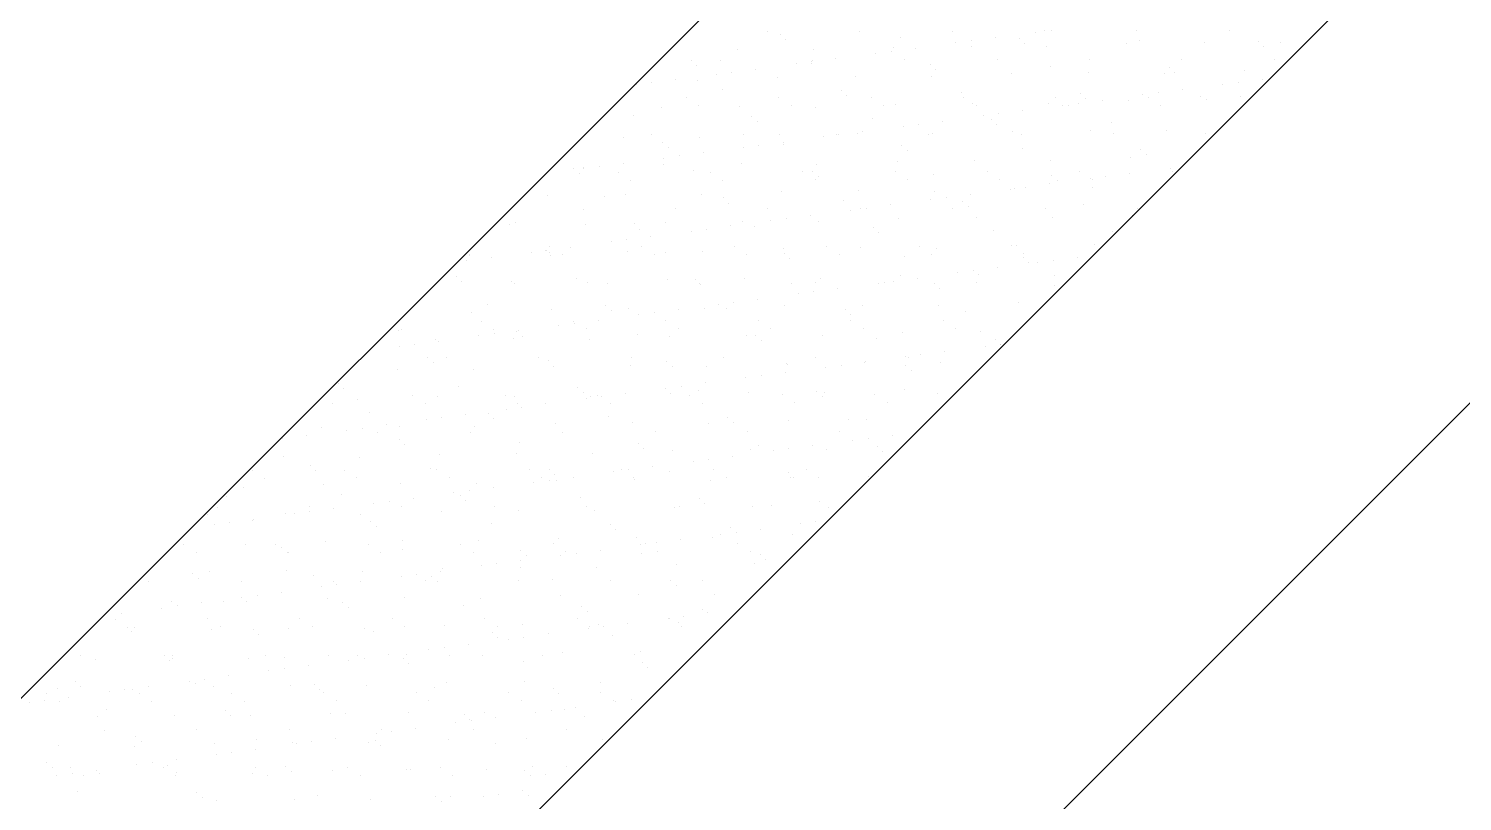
# Model space of a CAD drawing. Header units: millimetres. Extents: x 89805 to 1757503, y 48266 to 267832.
# Drawn here: x 954253.2 to 954736.5, y 159775.5 to 160036 of the extents above; entities that cross this region are included whole.
import ezdxf

# ---------------------------------------------------------------- set-up
doc = ezdxf.new("R2010")
doc.units = ezdxf.units.MM
doc.header["$LTSCALE"] = 1000
doc.layers.add('G-装饰造型轮廓线', color=3, linetype='Continuous')
doc.layers.add('WALL', color=111, linetype='Continuous')

msp = doc.modelspace()

# ---------------------------------------------------------------- linework, layer by layer
at = {"color": 8, "ltscale": 0.7}
for p, q in [((954502.21, 160035.09), (954502.21, 160035.09)), ((954533.35, 160035.14), (954533.35, 160035.14)), ((954564.49, 160035.2), (954564.49, 160035.2)), ((954592.64, 160034.79), (954592.64, 160034.79)), ((954595.64, 160035.26), (954595.64, 160035.26)), ((954597.85, 160035.48), (954597.85, 160035.48)), ((954626.78, 160035.31), (954626.78, 160035.31)), ((954657.92, 160035.37), (954657.92, 160035.37)), ((954506.57, 160034.04), (954506.57, 160034.04)), ((954508.41, 160032.35), (954508.41, 160032.35)), ((954547.17, 160033.16), (954547.17, 160033.16)), ((954565.72, 160031.25), (954565.72, 160031.25)), ((954570.88, 160030.13), (954570.88, 160030.13)), ((954570.93, 160031.94), (954570.93, 160031.94)), ((954579.06, 160033.01), (954579.06, 160033.01)), ((954587.19, 160032.81), (954587.19, 160032.81)), ((954589.03, 160031.12), (954589.03, 160031.12)), ((954596.46, 160030.01), (954596.46, 160030.01)), ((954623.47, 160030.98), (954623.47, 160030.98)), ((954627.79, 160031.93), (954627.79, 160031.93)), ((954649.64, 160031.32), (954649.64, 160031.32)), ((954667.81, 160031.58), (954667.81, 160031.58)), ((954669.65, 160029.89), (954669.65, 160029.89)), ((954675.22, 160031.19), (954675.22, 160031.19)), ((954476.51, 160025.26), (954476.51, 160025.26)), ((954486.25, 160025.36), (954486.25, 160025.36)), ((954492.11, 160028.95), (954492.11, 160028.95)), ((954517.39, 160025.42), (954517.39, 160025.42)), ((954517.69, 160028.83), (954517.69, 160028.83)), ((954525.22, 160025.92), (954525.22, 160025.92)), ((954538.8, 160027.71), (954538.8, 160027.71)), ((954544.01, 160028.39), (954544.01, 160028.39)), ((954544.7, 160029.8), (954544.7, 160029.8)), ((954548.53, 160025.47), (954548.53, 160025.47)), ((954552.14, 160029.46), (954552.14, 160029.46)), ((954579.67, 160025.53), (954579.67, 160025.53)), ((954610.82, 160025.59), (954610.82, 160025.59)), ((954641.96, 160025.64), (954641.96, 160025.64)), ((954673.1, 160025.7), (954673.1, 160025.7)), ((954478.35, 160023.57), (954478.35, 160023.57)), ((954484.97, 160020.62), (954484.97, 160020.62)), ((954490.17, 160021.3), (954490.17, 160021.3)), ((954498.3, 160022.37), (954498.3, 160022.37)), ((954511.89, 160024.16), (954511.89, 160024.16)), ((954517.09, 160024.85), (954517.09, 160024.85)), ((954517.11, 160024.38), (954517.11, 160024.38)), ((954557.13, 160024.03), (954557.13, 160024.03)), ((954558.97, 160022.35), (954558.97, 160022.35)), ((954584.4, 160020.76), (954584.4, 160020.76)), ((954597.73, 160023.15), (954597.73, 160023.15)), ((954610.58, 160021.09), (954610.58, 160021.09)), ((954636.16, 160020.97), (954636.16, 160020.97)), ((954637.74, 160022.81), (954637.74, 160022.81)), ((954639.59, 160021.12), (954639.59, 160021.12)), ((954663.17, 160021.94), (954663.17, 160021.94)), ((954458.05, 160017.08), (954458.05, 160017.08)), ((954463.26, 160017.76), (954463.26, 160017.76)), ((954471.39, 160018.83), (954471.39, 160018.83)), ((954478.62, 160018.6), (954478.62, 160018.6)), ((954487.05, 160015.6), (954487.05, 160015.6)), ((954505.63, 160019.57), (954505.63, 160019.57)), ((954531.81, 160019.91), (954531.81, 160019.91)), ((954557.39, 160019.78), (954557.39, 160019.78)), ((954642.11, 160015.42), (954642.11, 160015.42)), ((954655.7, 160017.2), (954655.7, 160017.2)), ((954660.9, 160017.89), (954660.9, 160017.89)), ((954669.03, 160018.96), (954669.03, 160018.96)), ((954474.93, 160012.68), (954474.93, 160012.68)), ((954506.07, 160012.73), (954506.07, 160012.73)), ((954527.06, 160015.26), (954527.06, 160015.26)), ((954528.91, 160013.57), (954528.91, 160013.57)), ((954537.21, 160012.79), (954537.21, 160012.79)), ((954545.33, 160010.53), (954545.33, 160010.53)), ((954567.67, 160014.37), (954567.67, 160014.37)), ((954568.35, 160012.85), (954568.35, 160012.85)), ((954571.51, 160010.86), (954571.51, 160010.86)), ((954597.09, 160010.74), (954597.09, 160010.74)), ((954599.49, 160012.9), (954599.49, 160012.9)), ((954607.07, 160010.8), (954607.07, 160010.8)), ((954607.68, 160014.03), (954607.68, 160014.03)), ((954609.53, 160012.34), (954609.53, 160012.34)), ((954615.19, 160011.87), (954615.19, 160011.87)), ((954624.1, 160011.71), (954624.1, 160011.71)), ((954628.78, 160013.66), (954628.78, 160013.66)), ((954630.64, 160012.96), (954630.64, 160012.96)), ((954633.98, 160014.35), (954633.98, 160014.35)), ((954648.29, 160013.15), (954648.29, 160013.15)), ((954650.27, 160012.05), (954650.27, 160012.05)), ((954661.78, 160013.02), (954661.78, 160013.02)), ((954456.99, 160006.83), (954456.99, 160006.83)), ((954466.57, 160009.35), (954466.57, 160009.35)), ((954479.15, 160009.99), (954479.15, 160009.99)), ((954492.74, 160009.68), (954492.74, 160009.68)), ((954497, 160006.48), (954497, 160006.48)), ((954510.29, 160010.05), (954510.29, 160010.05)), ((954518.32, 160009.56), (954518.32, 160009.56)), ((954541.43, 160010.1), (954541.43, 160010.1)), ((954572.57, 160010.16), (954572.57, 160010.16)), ((954574.94, 160006.57), (954574.94, 160006.57)), ((954580.15, 160007.26), (954580.15, 160007.26)), ((954588.28, 160008.33), (954588.28, 160008.33)), ((954601.86, 160010.12), (954601.86, 160010.12)), ((954603.71, 160010.22), (954603.71, 160010.22)), ((954634.85, 160010.27), (954634.85, 160010.27)), ((954498.85, 160004.79), (954498.85, 160004.79)), ((954534.44, 160001.24), (954534.44, 160001.24)), ((954537.61, 160005.6), (954537.61, 160005.6)), ((954548.02, 160003.03), (954548.02, 160003.03)), ((954553.23, 160003.71), (954553.23, 160003.71)), ((954561.36, 160004.78), (954561.36, 160004.78)), ((954577.62, 160005.25), (954577.62, 160005.25)), ((954579.46, 160003.56), (954579.46, 160003.56)), ((954585.03, 160001.49), (954585.03, 160001.49)), ((954611.21, 160001.82), (954611.21, 160001.82)), ((954618.23, 160004.37), (954618.23, 160004.37)), ((954636.79, 160001.7), (954636.79, 160001.7)), ((954453.67, 159999.45), (954453.67, 159999.45)), ((954463.19, 160000.26), (954463.19, 160000.26)), ((954466.94, 159997.7), (954466.94, 159997.7)), ((954468.78, 159996.02), (954468.78, 159996.02)), ((954479.25, 159999.33), (954479.25, 159999.33)), ((954494.33, 160000.32), (954494.33, 160000.32)), ((954499.39, 159996.63), (954499.39, 159996.63)), ((954506.26, 160000.3), (954506.26, 160000.3)), ((954507.52, 159997.7), (954507.52, 159997.7)), ((954507.55, 159996.82), (954507.55, 159996.82)), ((954521.11, 159999.49), (954521.11, 159999.49)), ((954525.47, 160000.37), (954525.47, 160000.37)), ((954526.31, 160000.17), (954526.31, 160000.17)), ((954532.44, 160000.64), (954532.44, 160000.64)), ((954547.56, 159996.48), (954547.56, 159996.48)), ((954556.61, 160000.43), (954556.61, 160000.43)), ((954558.02, 160000.52), (954558.02, 160000.52)), ((954587.75, 160000.49), (954587.75, 160000.49)), ((954618.89, 160000.54), (954618.89, 160000.54)), ((954650.03, 160000.6), (954650.03, 160000.6)), ((954467.27, 159992.4), (954467.27, 159992.4)), ((954472.48, 159993.08), (954472.48, 159993.08)), ((954480.61, 159994.15), (954480.61, 159994.15)), ((954494.19, 159995.94), (954494.19, 159995.94)), ((954545.96, 159991.26), (954545.96, 159991.26)), ((954549.4, 159994.79), (954549.4, 159994.79)), ((954572.14, 159991.6), (954572.14, 159991.6)), ((954588.16, 159995.59), (954588.16, 159995.59)), ((954597.72, 159991.47), (954597.72, 159991.47)), ((954624.73, 159992.45), (954624.73, 159992.45)), ((954628.18, 159995.25), (954628.18, 159995.25)), ((954630.02, 159993.56), (954630.02, 159993.56)), ((954436.88, 159988.93), (954436.88, 159988.93)), ((954438.72, 159987.24), (954438.72, 159987.24)), ((954440.19, 159989.1), (954440.19, 159989.1)), ((954440.35, 159988.85), (954440.35, 159988.85)), ((954445.56, 159989.54), (954445.56, 159989.54)), ((954451.86, 159987.58), (954451.86, 159987.58)), ((954453.69, 159990.61), (954453.69, 159990.61)), ((954467.2, 159990.08), (954467.2, 159990.08)), ((954477.48, 159988.04), (954477.48, 159988.04)), ((954483.01, 159987.63), (954483.01, 159987.63)), ((954493.37, 159990.41), (954493.37, 159990.41)), ((954514.15, 159987.69), (954514.15, 159987.69)), ((954517.5, 159987.7), (954517.5, 159987.7)), ((954518.95, 159990.29), (954518.95, 159990.29)), ((954545.29, 159987.75), (954545.29, 159987.75)), ((954558.1, 159986.82), (954558.1, 159986.82)), ((954576.43, 159987.8), (954576.43, 159987.8)), ((954598.12, 159986.47), (954598.12, 159986.47)), ((954607.57, 159987.86), (954607.57, 159987.86)), ((954624.41, 159987.19), (954624.41, 159987.19)), ((954638, 159988.98), (954638, 159988.98)), ((954638.71, 159987.92), (954638.71, 159987.92)), ((954456.08, 159984.89), (954456.08, 159984.89)), ((954487.22, 159984.95), (954487.22, 159984.95)), ((954518.36, 159985), (954518.36, 159985)), ((954519.34, 159986.01), (954519.34, 159986.01)), ((954549.5, 159985.06), (954549.5, 159985.06)), ((954580.65, 159985.12), (954580.65, 159985.12)), ((954584.16, 159981.9), (954584.16, 159981.9)), ((954585.66, 159982.22), (954585.66, 159982.22)), ((954589.37, 159982.58), (954589.37, 159982.58)), ((954597.5, 159983.65), (954597.5, 159983.65)), ((954599.96, 159984.78), (954599.96, 159984.78)), ((954611.08, 159985.44), (954611.08, 159985.44)), ((954611.79, 159985.17), (954611.79, 159985.17)), ((954611.84, 159982.55), (954611.84, 159982.55)), ((954616.29, 159986.12), (954616.29, 159986.12)), ((954428.13, 159979.85), (954428.13, 159979.85)), ((954447.42, 159979.27), (954447.42, 159979.27)), ((954454.3, 159980.19), (954454.3, 159980.19)), ((954479.88, 159980.06), (954479.88, 159980.06)), ((954487.44, 159978.92), (954487.44, 159978.92)), ((954489.28, 159977.23), (954489.28, 159977.23)), ((954506.89, 159981.04), (954506.89, 159981.04)), ((954528.04, 159978.04), (954528.04, 159978.04)), ((954533.07, 159981.37), (954533.07, 159981.37)), ((954557.24, 159978.35), (954557.24, 159978.35)), ((954558.65, 159981.25), (954558.65, 159981.25)), ((954562.45, 159979.04), (954562.45, 159979.04)), ((954568.06, 159977.7), (954568.06, 159977.7)), ((954570.58, 159980.11), (954570.58, 159980.11)), ((954608.66, 159976.81), (954608.66, 159976.81)), ((954440.12, 159975.16), (954440.12, 159975.16)), ((954471.26, 159975.22), (954471.26, 159975.22)), ((954502.4, 159975.28), (954502.4, 159975.28)), ((954508.61, 159971.95), (954508.61, 159971.95)), ((954516.74, 159973.02), (954516.74, 159973.02)), ((954530.33, 159974.81), (954530.33, 159974.81)), ((954533.54, 159975.33), (954533.54, 159975.33)), ((954535.53, 159975.49), (954535.53, 159975.49)), ((954543.66, 159976.56), (954543.66, 159976.56)), ((954546.59, 159971.99), (954546.59, 159971.99)), ((954564.69, 159975.39), (954564.69, 159975.39)), ((954569.9, 159976.01), (954569.9, 159976.01)), ((954572.77, 159972.33), (954572.77, 159972.33)), ((954595.83, 159975.45), (954595.83, 159975.45)), ((954598.35, 159972.21), (954598.35, 159972.21)), ((954625.36, 159973.18), (954625.36, 159973.18)), ((954626.97, 159975.5), (954626.97, 159975.5)), ((954415.24, 159969.96), (954415.24, 159969.96)), ((954417.36, 159970.49), (954417.36, 159970.49)), ((954440.82, 159969.84), (954440.82, 159969.84)), ((954457.38, 159970.15), (954457.38, 159970.15)), ((954459.22, 159968.46), (954459.22, 159968.46)), ((954467.83, 159970.81), (954467.83, 159970.81)), ((954476.49, 159967.72), (954476.49, 159967.72)), ((954481.7, 159968.41), (954481.7, 159968.41)), ((954489.83, 159969.48), (954489.83, 159969.48)), ((954494, 159971.14), (954494, 159971.14)), ((954497.98, 159969.26), (954497.98, 159969.26)), ((954503.41, 159971.26), (954503.41, 159971.26)), ((954519.58, 159971.02), (954519.58, 159971.02)), ((954538, 159968.92), (954538, 159968.92)), ((954539.84, 159967.23), (954539.84, 159967.23)), ((954578.6, 159968.03), (954578.6, 159968.03)), ((954618.61, 159967.69), (954618.61, 159967.69)), ((954428.8, 159962.48), (954428.8, 159962.48)), ((954435.99, 159962.39), (954435.99, 159962.39)), ((954449.57, 159964.18), (954449.57, 159964.18)), ((954454.78, 159964.86), (954454.78, 159964.86)), ((954459.94, 159962.54), (954459.94, 159962.54)), ((954462.91, 159965.93), (954462.91, 159965.93)), ((954491.08, 159962.59), (954491.08, 159962.59)), ((954522.22, 159962.65), (954522.22, 159962.65)), ((954553.36, 159962.71), (954553.36, 159962.71)), ((954584.51, 159962.76), (954584.51, 159962.76)), ((954586.29, 159962.95), (954586.29, 159962.95)), ((954612.46, 159963.29), (954612.46, 159963.29)), ((954400.94, 159957.77), (954400.94, 159957.77)), ((954401.75, 159959.61), (954401.75, 159959.61)), ((954401.87, 159959.74), (954401.87, 159959.74)), ((954409.07, 159958.84), (954409.07, 159958.84)), ((954422.66, 159960.63), (954422.66, 159960.63)), ((954427.32, 159961.37), (954427.32, 159961.37)), ((954427.86, 159961.32), (954427.86, 159961.32)), ((954428.76, 159960.58), (954428.76, 159960.58)), ((954429.16, 159959.68), (954429.16, 159959.68)), ((954433.02, 159959.79), (954433.02, 159959.79)), ((954454.93, 159960.92), (954454.93, 159960.92)), ((954464.16, 159959.85), (954464.16, 159959.85)), ((954467.92, 159960.49), (954467.92, 159960.49)), ((954480.51, 159960.79), (954480.51, 159960.79)), ((954495.3, 159959.91), (954495.3, 159959.91)), ((954507.52, 159961.77), (954507.52, 159961.77)), ((954507.93, 159960.14), (954507.93, 159960.14)), ((954509.78, 159958.45), (954509.78, 159958.45)), ((954526.44, 159959.96), (954526.44, 159959.96)), ((954533.7, 159962.1), (954533.7, 159962.1)), ((954548.54, 159959.26), (954548.54, 159959.26)), ((954557.58, 159960.02), (954557.58, 159960.02)), ((954559.28, 159961.98), (954559.28, 159961.98)), ((954588.55, 159958.91), (954588.55, 159958.91)), ((954588.72, 159960.08), (954588.72, 159960.08)), ((954598.59, 159957.9), (954598.59, 159957.9)), ((954606.72, 159958.97), (954606.72, 159958.97)), ((954397.25, 159952.59), (954397.25, 159952.59)), ((954547.22, 159952.73), (954547.22, 159952.73)), ((954566.46, 159953.67), (954566.46, 159953.67)), ((954571.67, 159954.36), (954571.67, 159954.36)), ((954573.4, 159953.06), (954573.4, 159953.06)), ((954579.8, 159955.43), (954579.8, 159955.43)), ((954590.4, 159957.22), (954590.4, 159957.22)), ((954593.38, 159957.22), (954593.38, 159957.22)), ((954598.98, 159952.94), (954598.98, 159952.94)), ((954399.1, 159950.9), (954399.1, 159950.9)), ((954415.87, 159950.69), (954415.87, 159950.69)), ((954417.06, 159950.07), (954417.06, 159950.07)), ((954437.86, 159951.71), (954437.86, 159951.71)), ((954441.45, 159950.57), (954441.45, 159950.57)), ((954448.2, 159950.12), (954448.2, 159950.12)), ((954468.46, 159951.54), (954468.46, 159951.54)), ((954477.87, 159951.37), (954477.87, 159951.37)), ((954479.34, 159950.18), (954479.34, 159950.18)), ((954479.72, 159949.68), (954479.72, 159949.68)), ((954494.63, 159951.88), (954494.63, 159951.88)), ((954510.48, 159950.24), (954510.48, 159950.24)), ((954518.48, 159950.48), (954518.48, 159950.48)), ((954520.21, 159951.75), (954520.21, 159951.75)), ((954525.96, 159948.34), (954525.96, 159948.34)), ((954539.55, 159950.13), (954539.55, 159950.13)), ((954541.62, 159950.29), (954541.62, 159950.29)), ((954544.75, 159950.82), (954544.75, 159950.82)), ((954552.88, 159951.89), (954552.88, 159951.89)), ((954558.49, 159950.14), (954558.49, 159950.14)), ((954560.33, 159948.45), (954560.33, 159948.45)), ((954572.76, 159950.35), (954572.76, 159950.35)), ((954599.1, 159949.25), (954599.1, 159949.25)), ((954407.8, 159942.93), (954407.8, 159942.93)), ((954485.71, 159943.04), (954485.71, 159943.04)), ((954490.92, 159943.73), (954490.92, 159943.73)), ((954499.05, 159944.8), (954499.05, 159944.8)), ((954512.63, 159946.59), (954512.63, 159946.59)), ((954517.83, 159947.27), (954517.83, 159947.27)), ((954586.92, 159943.68), (954586.92, 159943.68)), ((954402.38, 159940.34), (954402.38, 159940.34)), ((954429.39, 159941.32), (954429.39, 159941.32)), ((954447.81, 159942.59), (954447.81, 159942.59)), ((954449.65, 159940.9), (954449.65, 159940.9)), ((954455.56, 159941.65), (954455.56, 159941.65)), ((954458.79, 159939.5), (954458.79, 159939.5)), ((954464, 159940.18), (954464, 159940.18)), ((954472.13, 159941.25), (954472.13, 159941.25)), ((954481.14, 159941.53), (954481.14, 159941.53)), ((954488.42, 159941.7), (954488.42, 159941.7)), ((954508.15, 159942.5), (954508.15, 159942.5)), ((954528.43, 159941.36), (954528.43, 159941.36)), ((954530.27, 159939.67), (954530.27, 159939.67)), ((954534.33, 159942.83), (954534.33, 159942.83)), ((954559.91, 159942.71), (954559.91, 159942.71)), ((954569.03, 159940.48), (954569.03, 159940.48)), ((954377.74, 159934.16), (954377.74, 159934.16)), ((954378.81, 159934.64), (954378.81, 159934.64)), ((954405.73, 159937.38), (954405.73, 159937.38)), ((954409.95, 159934.7), (954409.95, 159934.7)), ((954417.75, 159933.81), (954417.75, 159933.81)), ((954418.29, 159934.17), (954418.29, 159934.17)), ((954431.88, 159935.95), (954431.88, 159935.95)), ((954436.87, 159937.44), (954436.87, 159937.44)), ((954437.08, 159936.64), (954437.08, 159936.64)), ((954441.09, 159934.75), (954441.09, 159934.75)), ((954445.21, 159937.71), (954445.21, 159937.71)), ((954468.02, 159937.5), (954468.02, 159937.5)), ((954472.23, 159934.81), (954472.23, 159934.81)), ((954499.16, 159937.55), (954499.16, 159937.55)), ((954503.37, 159934.87), (954503.37, 159934.87)), ((954530.3, 159937.61), (954530.3, 159937.61)), ((954534.52, 159934.92), (954534.52, 159934.92)), ((954547.85, 159933.46), (954547.85, 159933.46)), ((954561.44, 159937.67), (954561.44, 159937.67)), ((954565.66, 159934.98), (954565.66, 159934.98)), ((954574.03, 159933.79), (954574.03, 159933.79)), ((954378.04, 159928.87), (954378.04, 159928.87)), ((954383.25, 159929.55), (954383.25, 159929.55)), ((954390.32, 159931.09), (954390.32, 159931.09)), ((954391.38, 159930.62), (954391.38, 159930.62)), ((954404.96, 159932.41), (954404.96, 159932.41)), ((954410.16, 159933.1), (954410.16, 159933.1)), ((954416.5, 159931.42), (954416.5, 159931.42)), ((954419.59, 159932.12), (954419.59, 159932.12)), ((954442.08, 159931.3), (954442.08, 159931.3)), ((954458.35, 159932.93), (954458.35, 159932.93)), ((954469.09, 159932.27), (954469.09, 159932.27)), ((954495.26, 159932.61), (954495.26, 159932.61)), ((954498.37, 159932.58), (954498.37, 159932.58)), ((954500.21, 159930.89), (954500.21, 159930.89)), ((954520.84, 159932.48), (954520.84, 159932.48)), ((954538.97, 159931.7), (954538.97, 159931.7)), ((954575.68, 159929), (954575.68, 159929)), ((954578.99, 159931.36), (954578.99, 159931.36)), ((954580.83, 159929.67), (954580.83, 159929.67)), ((954580.89, 159929.68), (954580.89, 159929.68)), ((954387.69, 159925.03), (954387.69, 159925.03)), ((954393.99, 159924.97), (954393.99, 159924.97)), ((954425.13, 159925.02), (954425.13, 159925.02)), ((954428.29, 159924.15), (954428.29, 159924.15)), ((954456.27, 159925.08), (954456.27, 159925.08)), ((954468.31, 159923.81), (954468.31, 159923.81)), ((954487.41, 159925.14), (954487.41, 159925.14)), ((954518.56, 159925.19), (954518.56, 159925.19)), ((954534.96, 159923.56), (954534.96, 159923.56)), ((954535.18, 159923.66), (954535.18, 159923.66)), ((954548.77, 159925.45), (954548.77, 159925.45)), ((954549.7, 159925.25), (954549.7, 159925.25)), ((954553.97, 159926.14), (954553.97, 159926.14)), ((954562.1, 159927.21), (954562.1, 159927.21)), ((954377.43, 159921.2), (954377.43, 159921.2)), ((954389.53, 159923.35), (954389.53, 159923.35)), ((954403.01, 159921.07), (954403.01, 159921.07)), ((954430.02, 159922.05), (954430.02, 159922.05)), ((954456.19, 159922.38), (954456.19, 159922.38)), ((954470.15, 159922.12), (954470.15, 159922.12)), ((954481.77, 159922.26), (954481.77, 159922.26)), ((954500.14, 159919.05), (954500.14, 159919.05)), ((954508.27, 159920.12), (954508.27, 159920.12)), ((954508.78, 159923.23), (954508.78, 159923.23)), ((954508.91, 159922.92), (954508.91, 159922.92)), ((954521.85, 159921.91), (954521.85, 159921.91)), ((954527.05, 159922.59), (954527.05, 159922.59)), ((954548.93, 159922.58), (954548.93, 159922.58)), ((954550.77, 159920.89), (954550.77, 159920.89)), ((954560.54, 159923.44), (954560.54, 159923.44)), ((954357.63, 159916.26), (954357.63, 159916.26)), ((954359.47, 159914.57), (954359.47, 159914.57)), ((954398.23, 159915.37), (954398.23, 159915.37)), ((954438.25, 159915.03), (954438.25, 159915.03)), ((954468.01, 159914.82), (954468.01, 159914.82)), ((954473.22, 159915.51), (954473.22, 159915.51)), ((954478.85, 159914.15), (954478.85, 159914.15)), ((954481.35, 159916.58), (954481.35, 159916.58)), ((954494.93, 159918.36), (954494.93, 159918.36)), ((954548.48, 159914.19), (954548.48, 159914.19)), ((954355.74, 159909.54), (954355.74, 159909.54)), ((954363.94, 159910.85), (954363.94, 159910.85)), ((954382.67, 159912.29), (954382.67, 159912.29)), ((954386.89, 159909.6), (954386.89, 159909.6)), ((954390.95, 159911.82), (954390.95, 159911.82)), ((954413.81, 159912.34), (954413.81, 159912.34)), ((954417.13, 159912.15), (954417.13, 159912.15)), ((954418.03, 159909.66), (954418.03, 159909.66)), ((954427.51, 159909.49), (954427.51, 159909.49)), ((954440.09, 159913.34), (954440.09, 159913.34)), ((954441.1, 159911.28), (954441.1, 159911.28)), ((954442.71, 159912.03), (954442.71, 159912.03)), ((954444.95, 159912.4), (954444.95, 159912.4)), ((954446.3, 159911.96), (954446.3, 159911.96)), ((954449.17, 159909.71), (954449.17, 159909.71)), ((954454.43, 159913.03), (954454.43, 159913.03)), ((954469.72, 159913), (954469.72, 159913)), ((954476.09, 159912.46), (954476.09, 159912.46)), ((954480.31, 159909.77), (954480.31, 159909.77)), ((954495.89, 159913.34), (954495.89, 159913.34)), ((954507.23, 159912.51), (954507.23, 159912.51)), ((954511.45, 159909.83), (954511.45, 159909.83)), ((954518.87, 159913.8), (954518.87, 159913.8)), ((954520.71, 159912.11), (954520.71, 159912.11)), ((954521.47, 159913.22), (954521.47, 159913.22)), ((954538.38, 159912.57), (954538.38, 159912.57)), ((954542.59, 159909.88), (954542.59, 159909.88)), ((954559.47, 159912.92), (954559.47, 159912.92)), ((954368.17, 159906.6), (954368.17, 159906.6)), ((954387.26, 159904.19), (954387.26, 159904.19)), ((954392.47, 159904.87), (954392.47, 159904.87)), ((954400.6, 159905.95), (954400.6, 159905.95)), ((954408.19, 159906.25), (954408.19, 159906.25)), ((954410.03, 159904.56), (954410.03, 159904.56)), ((954414.18, 159907.73), (954414.18, 159907.73)), ((954419.38, 159908.42), (954419.38, 159908.42)), ((954448.79, 159905.37), (954448.79, 159905.37)), ((954488.8, 159905.03), (954488.8, 159905.03)), ((954535.59, 159904.3), (954535.59, 159904.3)), ((954351.88, 159901.59), (954351.88, 159901.59)), ((954360.34, 159900.65), (954360.34, 159900.65)), ((954365.55, 159901.33), (954365.55, 159901.33)), ((954370.92, 159899.87), (954370.92, 159899.87)), ((954373.68, 159902.4), (954373.68, 159902.4)), ((954378.06, 159901.93), (954378.06, 159901.93)), ((954402.07, 159899.93), (954402.07, 159899.93)), ((954403.64, 159901.81), (954403.64, 159901.81)), ((954430.65, 159902.78), (954430.65, 159902.78)), ((954433.21, 159899.98), (954433.21, 159899.98)), ((954456.82, 159903.11), (954456.82, 159903.11)), ((954464.35, 159900.04), (954464.35, 159900.04)), ((954482.4, 159902.99), (954482.4, 159902.99)), ((954490.65, 159903.34), (954490.65, 159903.34)), ((954495.49, 159900.1), (954495.49, 159900.1)), ((954509.41, 159903.96), (954509.41, 159903.96)), ((954526.63, 159900.15), (954526.63, 159900.15)), ((954529.41, 159904.14), (954529.41, 159904.14)), ((954338.63, 159897.79), (954338.63, 159897.79)), ((954346.76, 159898.86), (954346.76, 159898.86)), ((954378.12, 159897.48), (954378.12, 159897.48)), ((954379.97, 159895.79), (954379.97, 159895.79)), ((954418.73, 159896.59), (954418.73, 159896.59)), ((954458.74, 159896.25), (954458.74, 159896.25)), ((954460.59, 159894.56), (954460.59, 159894.56)), ((954499.35, 159895.36), (954499.35, 159895.36)), ((954517.49, 159895.44), (954517.49, 159895.44)), ((954531.07, 159897.23), (954531.07, 159897.23)), ((954536.27, 159897.92), (954536.27, 159897.92)), ((954539.36, 159895.02), (954539.36, 159895.02)), ((954544.4, 159898.99), (954544.4, 159898.99)), ((954338.99, 159891.7), (954338.99, 159891.7)), ((954364.57, 159891.58), (954364.57, 159891.58)), ((954391.58, 159892.55), (954391.58, 159892.55)), ((954417.76, 159892.89), (954417.76, 159892.89)), ((954443.34, 159892.76), (954443.34, 159892.76)), ((954470.35, 159893.74), (954470.35, 159893.74)), ((954477.23, 159890.14), (954477.23, 159890.14)), ((954482.44, 159890.83), (954482.44, 159890.83)), ((954490.57, 159891.9), (954490.57, 159891.9)), ((954496.52, 159894.07), (954496.52, 159894.07)), ((954504.15, 159893.69), (954504.15, 159893.69)), ((954509.36, 159894.37), (954509.36, 159894.37)), ((954522.1, 159893.95), (954522.1, 159893.95)), ((954541.2, 159893.33), (954541.2, 159893.33)), ((954328.46, 159887.13), (954328.46, 159887.13)), ((954348.06, 159888.7), (954348.06, 159888.7)), ((954349.91, 159887.01), (954349.91, 159887.01)), ((954359.6, 159887.19), (954359.6, 159887.19)), ((954388.67, 159887.82), (954388.67, 159887.82)), ((954390.74, 159887.24), (954390.74, 159887.24)), ((954421.89, 159887.3), (954421.89, 159887.3)), ((954428.68, 159887.47), (954428.68, 159887.47)), ((954430.52, 159885.78), (954430.52, 159885.78)), ((954450.32, 159886.6), (954450.32, 159886.6)), ((954453.03, 159887.36), (954453.03, 159887.36)), ((954455.52, 159887.28), (954455.52, 159887.28)), ((954463.65, 159888.35), (954463.65, 159888.35)), ((954469.29, 159886.59), (954469.29, 159886.59)), ((954484.17, 159887.41), (954484.17, 159887.41)), ((954509.3, 159886.24), (954509.3, 159886.24)), ((954515.31, 159887.47), (954515.31, 159887.47)), ((954536.22, 159885.03), (954536.22, 159885.03)), ((954325.5, 159881.35), (954325.5, 159881.35)), ((954332.68, 159884.44), (954332.68, 159884.44)), ((954352.51, 159882.33), (954352.51, 159882.33)), ((954363.82, 159884.5), (954363.82, 159884.5)), ((954378.69, 159882.66), (954378.69, 159882.66)), ((954394.96, 159884.56), (954394.96, 159884.56)), ((954401.69, 159880.2), (954401.69, 159880.2)), ((954404.27, 159882.54), (954404.27, 159882.54)), ((954409.82, 159881.27), (954409.82, 159881.27)), ((954423.4, 159883.06), (954423.4, 159883.06)), ((954426.1, 159884.61), (954426.1, 159884.61)), ((954428.6, 159883.74), (954428.6, 159883.74)), ((954431.28, 159883.51), (954431.28, 159883.51)), ((954436.73, 159884.81), (954436.73, 159884.81)), ((954457.24, 159884.67), (954457.24, 159884.67)), ((954457.45, 159883.84), (954457.45, 159883.84)), ((954483.03, 159883.72), (954483.03, 159883.72)), ((954488.39, 159884.73), (954488.39, 159884.73)), ((954510.04, 159884.69), (954510.04, 159884.69)), ((954511.14, 159884.56), (954511.14, 159884.56)), ((954519.53, 159884.78), (954519.53, 159884.78)), ((954319.84, 159878.23), (954319.84, 159878.23)), ((954358.61, 159879.04), (954358.61, 159879.04)), ((954369.56, 159875.97), (954369.56, 159875.97)), ((954374.77, 159876.65), (954374.77, 159876.65)), ((954382.9, 159877.72), (954382.9, 159877.72)), ((954396.48, 159879.51), (954396.48, 159879.51)), ((954398.62, 159878.7), (954398.62, 159878.7)), ((954400.46, 159877.01), (954400.46, 159877.01)), ((954439.22, 159877.81), (954439.22, 159877.81)), ((954479.24, 159877.47), (954479.24, 159877.47)), ((954481.08, 159875.78), (954481.08, 159875.78)), ((954519.84, 159876.58), (954519.84, 159876.58)), ((954313.44, 159872.1), (954313.44, 159872.1)), ((954316.72, 159874.72), (954316.72, 159874.72)), ((954329.06, 159870.64), (954329.06, 159870.64)), ((954339.62, 159872.43), (954339.62, 159872.43)), ((954342.64, 159872.42), (954342.64, 159872.42)), ((954347.85, 159873.11), (954347.85, 159873.11)), ((954347.86, 159874.77), (954347.86, 159874.77)), ((954355.98, 159874.18), (954355.98, 159874.18)), ((954365.2, 159872.31), (954365.2, 159872.31)), ((954379, 159874.83), (954379, 159874.83)), ((954392.21, 159873.28), (954392.21, 159873.28)), ((954410.14, 159874.89), (954410.14, 159874.89)), ((954418.39, 159873.62), (954418.39, 159873.62)), ((954441.28, 159874.94), (954441.28, 159874.94)), ((954443.97, 159873.5), (954443.97, 159873.5)), ((954470.98, 159874.47), (954470.98, 159874.47)), ((954472.43, 159875), (954472.43, 159875)), ((954497.15, 159874.8), (954497.15, 159874.8)), ((954503.57, 159875.06), (954503.57, 159875.06)), ((954522.73, 159874.68), (954522.73, 159874.68)), ((954315.73, 159868.88), (954315.73, 159868.88)), ((954320.93, 159869.57), (954320.93, 159869.57)), ((954328.54, 159870.26), (954328.54, 159870.26)), ((954368.56, 159869.92), (954368.56, 159869.92)), ((954370.4, 159868.23), (954370.4, 159868.23)), ((954409.16, 159869.03), (954409.16, 159869.03)), ((954449.18, 159868.69), (954449.18, 159868.69)), ((954451.02, 159867), (954451.02, 159867)), ((954489.78, 159867.81), (954489.78, 159867.81)), ((954491.66, 159866.15), (954491.66, 159866.15)), ((954499.79, 159867.22), (954499.79, 159867.22)), ((954513.37, 159869.01), (954513.37, 159869.01)), ((954518.58, 159869.69), (954518.58, 159869.69)), ((954305.4, 159862.03), (954305.4, 159862.03)), ((954326.13, 159862.08), (954326.13, 159862.08)), ((954336.54, 159862.09), (954336.54, 159862.09)), ((954338.5, 159861.14), (954338.5, 159861.14)), ((954353.14, 159863.06), (954353.14, 159863.06)), ((954367.68, 159862.15), (954367.68, 159862.15)), ((954379.32, 159863.39), (954379.32, 159863.39)), ((954398.82, 159862.2), (954398.82, 159862.2)), ((954404.9, 159863.27), (954404.9, 159863.27)), ((954429.96, 159862.26), (954429.96, 159862.26)), ((954431.91, 159864.24), (954431.91, 159864.24)), ((954458.08, 159864.58), (954458.08, 159864.58)), ((954459.54, 159861.92), (954459.54, 159861.92)), ((954461.1, 159862.32), (954461.1, 159862.32)), ((954464.74, 159862.61), (954464.74, 159862.61)), ((954472.87, 159863.68), (954472.87, 159863.68)), ((954483.66, 159864.45), (954483.66, 159864.45)), ((954486.45, 159865.47), (954486.45, 159865.47)), ((954492.25, 159862.37), (954492.25, 159862.37)), ((954510.67, 159865.43), (954510.67, 159865.43)), ((954309.61, 159859.35), (954309.61, 159859.35)), ((954340.34, 159859.45), (954340.34, 159859.45)), ((954340.75, 159859.4), (954340.75, 159859.4)), ((954371.9, 159859.46), (954371.9, 159859.46)), ((954379.1, 159860.26), (954379.1, 159860.26)), ((954403.04, 159859.52), (954403.04, 159859.52)), ((954419.04, 159856.59), (954419.04, 159856.59)), ((954419.12, 159859.91), (954419.12, 159859.91)), ((954420.96, 159858.22), (954420.96, 159858.22)), ((954432.62, 159858.38), (954432.62, 159858.38)), ((954434.18, 159859.57), (954434.18, 159859.57)), ((954437.82, 159859.06), (954437.82, 159859.06)), ((954445.95, 159860.13), (954445.95, 159860.13)), ((954459.72, 159859.03), (954459.72, 159859.03)), ((954465.32, 159859.63), (954465.32, 159859.63)), ((954496.46, 159859.69), (954496.46, 159859.69)), ((954499.74, 159858.69), (954499.74, 159858.69)), ((954501.58, 159857), (954501.58, 159857)), ((954308.44, 159852.36), (954308.44, 159852.36)), ((954314.07, 159852.83), (954314.07, 159852.83)), ((954340.25, 159853.17), (954340.25, 159853.17)), ((954349.04, 159851.48), (954349.04, 159851.48)), ((954365.83, 159853.04), (954365.83, 159853.04)), ((954378.78, 159851.29), (954378.78, 159851.29)), ((954383.99, 159851.98), (954383.99, 159851.98)), ((954389.06, 159851.14), (954389.06, 159851.14)), ((954392.12, 159853.05), (954392.12, 159853.05)), ((954392.84, 159854.02), (954392.84, 159854.02)), ((954405.7, 159854.83), (954405.7, 159854.83)), ((954410.91, 159855.52), (954410.91, 159855.52)), ((954419.02, 159854.35), (954419.02, 159854.35)), ((954444.6, 159854.23), (954444.6, 159854.23)), ((954471.61, 159855.2), (954471.61, 159855.2)), ((954497.78, 159855.53), (954497.78, 159855.53)), ((954293.65, 159849.62), (954293.65, 159849.62)), ((954310.28, 159850.68), (954310.28, 159850.68)), ((954324.79, 159849.68), (954324.79, 159849.68)), ((954351.86, 159847.75), (954351.86, 159847.75)), ((954355.94, 159849.73), (954355.94, 159849.73)), ((954357.07, 159848.43), (954357.07, 159848.43)), ((954365.2, 159849.5), (954365.2, 159849.5)), ((954387.08, 159849.79), (954387.08, 159849.79)), ((954390.9, 159849.45), (954390.9, 159849.45)), ((954418.22, 159849.85), (954418.22, 159849.85)), ((954429.66, 159850.25), (954429.66, 159850.25)), ((954449.36, 159849.9), (954449.36, 159849.9)), ((954469.67, 159849.91), (954469.67, 159849.91)), ((954471.52, 159848.22), (954471.52, 159848.22)), ((954480.5, 159849.96), (954480.5, 159849.96)), ((954301.18, 159842.94), (954301.18, 159842.94)), ((954303.23, 159841.34), (954303.23, 159841.34)), ((954311.36, 159842.41), (954311.36, 159842.41)), ((954318.98, 159842.7), (954318.98, 159842.7)), ((954324.95, 159844.2), (954324.95, 159844.2)), ((954326.76, 159842.82), (954326.76, 159842.82)), ((954330.15, 159844.89), (954330.15, 159844.89)), ((954338.28, 159845.96), (954338.28, 159845.96)), ((954353.77, 159843.79), (954353.77, 159843.79)), ((954358.99, 159842.36), (954358.99, 159842.36)), ((954379.95, 159844.12), (954379.95, 159844.12)), ((954399.6, 159841.48), (954399.6, 159841.48)), ((954405.53, 159844), (954405.53, 159844)), ((954432.54, 159844.97), (954432.54, 159844.97)), ((954458.71, 159845.31), (954458.71, 159845.31)), ((954484.29, 159845.19), (954484.29, 159845.19)), ((954282.33, 159836.94), (954282.33, 159836.94)), ((954284.45, 159838.87), (954284.45, 159838.87)), ((954298.03, 159840.66), (954298.03, 159840.66)), ((954313.47, 159836.99), (954313.47, 159836.99)), ((954344.61, 159837.05), (954344.61, 159837.05)), ((954360.84, 159840.67), (954360.84, 159840.67)), ((954375.76, 159837.11), (954375.76, 159837.11)), ((954406.9, 159837.16), (954406.9, 159837.16)), ((954438.04, 159837.22), (954438.04, 159837.22)), ((954439.61, 159841.13), (954439.61, 159841.13)), ((954441.46, 159839.44), (954441.46, 159839.44)), ((954468.76, 159837.24), (954468.76, 159837.24)), ((954469.18, 159837.28), (954469.18, 159837.28)), ((954473.96, 159837.93), (954473.96, 159837.93)), ((954480.22, 159840.25), (954480.22, 159840.25)), ((954482.09, 159839), (954482.09, 159839)), ((954286.55, 159834.25), (954286.55, 159834.25)), ((954287.69, 159832.59), (954287.69, 159832.59)), ((954288.92, 159833.93), (954288.92, 159833.93)), ((954314.7, 159833.56), (954314.7, 159833.56)), ((954317.69, 159834.31), (954317.69, 159834.31)), ((954328.93, 159833.58), (954328.93, 159833.58)), ((954330.78, 159831.89), (954330.78, 159831.89)), ((954340.88, 159833.9), (954340.88, 159833.9)), ((954348.83, 159834.36), (954348.83, 159834.36)), ((954366.46, 159833.77), (954366.46, 159833.77)), ((954369.54, 159832.7), (954369.54, 159832.7)), ((954379.97, 159834.42), (954379.97, 159834.42)), ((954393.47, 159834.75), (954393.47, 159834.75)), ((954409.55, 159832.36), (954409.55, 159832.36)), ((954411.11, 159834.48), (954411.11, 159834.48)), ((954419.65, 159835.08), (954419.65, 159835.08)), ((954428.26, 159831.91), (954428.26, 159831.91)), ((954441.84, 159833.7), (954441.84, 159833.7)), ((954442.26, 159834.53), (954442.26, 159834.53)), ((954445.23, 159834.96), (954445.23, 159834.96)), ((954447.04, 159834.39), (954447.04, 159834.39)), ((954455.17, 159835.46), (954455.17, 159835.46)), ((954472.24, 159835.93), (954472.24, 159835.93)), ((954473.4, 159834.59), (954473.4, 159834.59)), ((954393.21, 159827.3), (954393.21, 159827.3)), ((954401.34, 159828.37), (954401.34, 159828.37)), ((954411.39, 159830.67), (954411.39, 159830.67)), ((954414.92, 159830.16), (954414.92, 159830.16)), ((954420.13, 159830.84), (954420.13, 159830.84)), ((954450.16, 159831.47), (954450.16, 159831.47)), ((954270.59, 159824.52), (954270.59, 159824.52)), ((954275.64, 159823.34), (954275.64, 159823.34)), ((954298.87, 159824.81), (954298.87, 159824.81)), ((954300.71, 159823.12), (954300.71, 159823.12)), ((954301.73, 159824.58), (954301.73, 159824.58)), ((954301.81, 159823.67), (954301.81, 159823.67)), ((954327.39, 159823.55), (954327.39, 159823.55)), ((954332.87, 159824.63), (954332.87, 159824.63)), ((954339.48, 159823.92), (954339.48, 159823.92)), ((954354.4, 159824.52), (954354.4, 159824.52)), ((954361.08, 159823.07), (954361.08, 159823.07)), ((954364.01, 159824.69), (954364.01, 159824.69)), ((954366.29, 159823.75), (954366.29, 159823.75)), ((954374.42, 159824.82), (954374.42, 159824.82)), ((954379.49, 159823.58), (954379.49, 159823.58)), ((954380.58, 159824.86), (954380.58, 159824.86)), ((954388, 159826.61), (954388, 159826.61)), ((954395.15, 159824.75), (954395.15, 159824.75)), ((954406.16, 159824.73), (954406.16, 159824.73)), ((954420.09, 159822.69), (954420.09, 159822.69)), ((954426.3, 159824.8), (954426.3, 159824.8)), ((954433.17, 159825.71), (954433.17, 159825.71)), ((954457.44, 159824.86), (954457.44, 159824.86)), ((954459.34, 159826.04), (954459.34, 159826.04)), ((954460.11, 159822.35), (954460.11, 159822.35)), ((954320.58, 159817.74), (954320.58, 159817.74)), ((954334.17, 159819.53), (954334.17, 159819.53)), ((954339.37, 159820.21), (954339.37, 159820.21)), ((954347.5, 159821.28), (954347.5, 159821.28)), ((954381.33, 159821.89), (954381.33, 159821.89)), ((954461.95, 159820.66), (954461.95, 159820.66)), ((954262.74, 159813.44), (954262.74, 159813.44)), ((954268.81, 159816.03), (954268.81, 159816.03)), ((954270.65, 159814.34), (954270.65, 159814.34)), ((954280.33, 159812.44), (954280.33, 159812.44)), ((954285.54, 159813.12), (954285.54, 159813.12)), ((954288.32, 159813.32), (954288.32, 159813.32)), ((954293.67, 159814.19), (954293.67, 159814.19)), ((954307.25, 159815.98), (954307.25, 159815.98)), ((954309.41, 159815.15), (954309.41, 159815.15)), ((954312.45, 159816.67), (954312.45, 159816.67)), ((954315.33, 159814.3), (954315.33, 159814.3)), ((954341.51, 159814.63), (954341.51, 159814.63)), ((954349.43, 159814.8), (954349.43, 159814.8)), ((954351.27, 159813.11), (954351.27, 159813.11)), ((954367.09, 159814.51), (954367.09, 159814.51)), ((954390.03, 159813.92), (954390.03, 159813.92)), ((954394.1, 159815.48), (954394.1, 159815.48)), ((954420.28, 159815.81), (954420.28, 159815.81)), ((954430.05, 159813.57), (954430.05, 159813.57)), ((954445.86, 159815.69), (954445.86, 159815.69)), ((954253.41, 159808.89), (954253.41, 159808.89)), ((954258.62, 159809.58), (954258.62, 159809.58)), ((954259.27, 159811.84), (954259.27, 159811.84)), ((954263.48, 159809.15), (954263.48, 159809.15)), ((954266.75, 159810.65), (954266.75, 159810.65)), ((954290.41, 159811.89), (954290.41, 159811.89)), ((954294.62, 159809.21), (954294.62, 159809.21)), ((954321.55, 159811.95), (954321.55, 159811.95)), ((954325.77, 159809.26), (954325.77, 159809.26)), ((954352.69, 159812.01), (954352.69, 159812.01)), ((954356.91, 159809.32), (954356.91, 159809.32)), ((954383.83, 159812.06), (954383.83, 159812.06)), ((954388.05, 159809.38), (954388.05, 159809.38)), ((954414.97, 159812.12), (954414.97, 159812.12)), ((954419.19, 159809.43), (954419.19, 159809.43)), ((954431.89, 159811.89), (954431.89, 159811.89)), ((954446.11, 159812.18), (954446.11, 159812.18)), ((954450.33, 159809.49), (954450.33, 159809.49)), ((954451.06, 159809.02), (954451.06, 159809.02)), ((954456.26, 159809.71), (954456.26, 159809.71)), ((954276.27, 159804.07), (954276.27, 159804.07)), ((954279.35, 159806.37), (954279.35, 159806.37)), ((954302.44, 159804.4), (954302.44, 159804.4)), ((954319.37, 159806.03), (954319.37, 159806.03)), ((954321.21, 159804.34), (954321.21, 159804.34)), ((954328.02, 159804.28), (954328.02, 159804.28)), ((954355.03, 159805.25), (954355.03, 159805.25)), ((954359.97, 159805.14), (954359.97, 159805.14)), ((954381.21, 159805.59), (954381.21, 159805.59)), ((954399.99, 159804.8), (954399.99, 159804.8)), ((954401.83, 159803.11), (954401.83, 159803.11)), ((954406.79, 159805.46), (954406.79, 159805.46)), ((954410.56, 159803.69), (954410.56, 159803.69)), ((954424.14, 159805.48), (954424.14, 159805.48)), ((954429.35, 159806.16), (954429.35, 159806.16)), ((954433.8, 159806.44), (954433.8, 159806.44)), ((954437.48, 159807.23), (954437.48, 159807.23)), ((954440.59, 159803.91), (954440.59, 159803.91)), ((954278.66, 159799.48), (954278.66, 159799.48)), ((954309.81, 159799.54), (954309.81, 159799.54)), ((954340.95, 159799.59), (954340.95, 159799.59)), ((954370.3, 159798.39), (954370.3, 159798.39)), ((954372.09, 159799.65), (954372.09, 159799.65)), ((954375.51, 159799.08), (954375.51, 159799.08)), ((954383.64, 159800.15), (954383.64, 159800.15)), ((954397.22, 159801.93), (954397.22, 159801.93)), ((954402.43, 159802.62), (954402.43, 159802.62)), ((954403.23, 159799.71), (954403.23, 159799.71)), ((954434.37, 159799.76), (954434.37, 159799.76)), ((954263.37, 159794.18), (954263.37, 159794.18)), ((954288.95, 159794.05), (954288.95, 159794.05)), ((954289.31, 159797.25), (954289.31, 159797.25)), ((954291.15, 159795.56), (954291.15, 159795.56)), ((954315.96, 159795.03), (954315.96, 159795.03)), ((954329.8, 159793.06), (954329.8, 159793.06)), ((954329.91, 159796.36), (954329.91, 159796.36)), ((954342.14, 159795.36), (954342.14, 159795.36)), ((954343.39, 159794.85), (954343.39, 159794.85)), ((954348.59, 159795.53), (954348.59, 159795.53)), ((954356.72, 159796.6), (954356.72, 159796.6)), ((954367.72, 159795.24), (954367.72, 159795.24)), ((954369.93, 159796.02), (954369.93, 159796.02)), ((954371.77, 159794.33), (954371.77, 159794.33)), ((954394.73, 159796.21), (954394.73, 159796.21)), ((954410.53, 159795.14), (954410.53, 159795.14)), ((954420.91, 159796.55), (954420.91, 159796.55)), ((954446.49, 159796.42), (954446.49, 159796.42)), ((954259.25, 159788.47), (954259.25, 159788.47)), ((954294.76, 159788.45), (954294.76, 159788.45)), ((954302.89, 159789.52), (954302.89, 159789.52)), ((954316.47, 159791.3), (954316.47, 159791.3)), ((954321.67, 159791.99), (954321.67, 159791.99)), ((954261.09, 159786.78), (954261.09, 159786.78)), ((954262.63, 159784.22), (954262.63, 159784.22)), ((954267.34, 159786.8), (954267.34, 159786.8)), ((954267.84, 159784.9), (954267.84, 159784.9)), ((954271.56, 159784.11), (954271.56, 159784.11)), ((954275.97, 159785.97), (954275.97, 159785.97)), ((954276.9, 159784.8), (954276.9, 159784.8)), ((954289.55, 159787.76), (954289.55, 159787.76)), ((954298.48, 159786.85), (954298.48, 159786.85)), ((954299.85, 159787.59), (954299.85, 159787.59)), ((954302.7, 159784.17), (954302.7, 159784.17)), ((954303.07, 159785.13), (954303.07, 159785.13)), ((954328.65, 159785.01), (954328.65, 159785.01)), ((954329.63, 159786.91), (954329.63, 159786.91)), ((954333.84, 159784.22), (954333.84, 159784.22)), ((954339.86, 159787.24), (954339.86, 159787.24)), ((954341.71, 159785.56), (954341.71, 159785.56)), ((954355.66, 159785.98), (954355.66, 159785.98)), ((954360.77, 159786.97), (954360.77, 159786.97)), ((954364.98, 159784.28), (954364.98, 159784.28)), ((954380.47, 159786.36), (954380.47, 159786.36)), ((954381.84, 159786.32), (954381.84, 159786.32)), ((954391.91, 159787.02), (954391.91, 159787.02)), ((954396.13, 159784.34), (954396.13, 159784.34)), ((954407.42, 159786.2), (954407.42, 159786.2)), ((954420.48, 159786.02), (954420.48, 159786.02)), ((954422.33, 159784.33), (954422.33, 159784.33)), ((954423.05, 159787.08), (954423.05, 159787.08)), ((954427.27, 159784.39), (954427.27, 159784.39)), ((954434.43, 159787.17), (954434.43, 159787.17)), ((954269.79, 159778.81), (954269.79, 159778.81)), ((954419.78, 159779.01), (954419.78, 159779.01)), ((954309.8, 159778.47), (954309.8, 159778.47)), ((954311.65, 159776.78), (954311.65, 159776.78)), ((954316.59, 159775.76), (954316.59, 159775.76)), ((954342.77, 159776.09), (954342.77, 159776.09)), ((954350.41, 159777.58), (954350.41, 159777.58)), ((954368.35, 159775.97), (954368.35, 159775.97)), ((954390.42, 159777.24), (954390.42, 159777.24)), ((954392.27, 159775.55), (954392.27, 159775.55)), ((954395.36, 159776.94), (954395.36, 159776.94)), ((954406.44, 159777.26), (954406.44, 159777.26)), ((954411.65, 159777.94), (954411.65, 159777.94)), ((954421.54, 159777.28), (954421.54, 159777.28))]:
    msp.add_line(p, q, dxfattribs=at)
at = {"color": 3, "ltscale": 0.7}
msp.add_lwpolyline([(954736.46, 160296.09), (950592.14, 156151.82), (950698.2, 156045.75), (954948.59, 160296.09)], dxfattribs=at)
at = {"layer": 'G-装饰造型轮廓线', "color": 7, "ltscale": 0.7}
msp.add_lwpolyline([(955125.37, 160296.09), (950786.59, 155957.37), (950592.14, 156151.82)], dxfattribs=at)
at = {"layer": 'WALL', "color": 4, "ltscale": 0.7}
msp.add_lwpolyline([(950586.59, 156146.27), (954736.46, 160296.09)], dxfattribs=at)
msp.add_lwpolyline([(950586.59, 156146.27), (954736.46, 160296.09)], dxfattribs=at)

doc.saveas('drawing.dxf')
